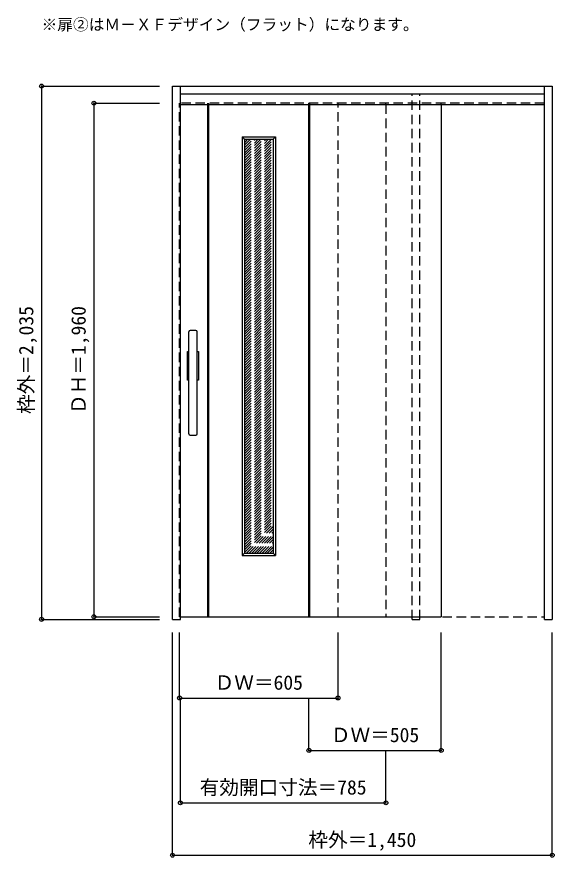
# Model space of a CAD drawing. Units: millimetres, scale not verified. Extents: x -939 to 1113, y -1821 to 1386.
import ezdxf
from ezdxf.enums import TextEntityAlignment as Align

# ---------------------------------------------------------------- set-up
doc = ezdxf.new("R2010")
doc.units = ezdxf.units.MM
doc.header["$LTSCALE"] = 30
doc.header["$PDMODE"] = 32
doc.header["$PDSIZE"] = 15
doc.linetypes.add('DASHED1', pattern=[1.8, 1.2, -0.6])
for name, color, linetype in [('0-0', 4, 'DASHED1'), ('0-1_寸法', 7, 'Continuous'), ('0-2_文字', 7, 'Continuous')]:
    doc.layers.add(name, color=color, linetype=linetype)
doc.styles.add('ＭＳ ゴシック', font='')
doc.styles.get('ＭＳ ゴシック').set_extended_font_data('MS Gothic')

msp = doc.modelspace()

# ---------------------------------------------------------------- linework, layer by layer
at = {"layer": '0-0', "color": 3, "linetype": 'Continuous'}
for p, q in [((-344.01, -913.74), (-344.01, 1121.26)), ((-344.01, 1121.26), (1105.99, 1121.26)), ((-314.01, -913.74), (-314.01, 1121.26)), ((-314.01, 1091.26), (1075.99, 1091.26)), ((1075.99, -913.74), (1075.99, 1121.26)), ((1105.99, 1121.26), (1105.99, -913.74)), ((176.99, 1051.26), (176.99, -903.74)), ((681.99, 1051.26), (681.99, -903.74)), ((-69.01, 918.26), (-69.01, -660.74)), ((-282.01, -206.24), (-282.01, 183.76)), ((-255.01, 188.76), (-277.01, 188.76)), ((-250.01, -206.24), (-250.01, 183.76)), ((-287.01, -1.24), (-287.01, 108.76)), ((-287.01, 108.76), (-282.01, 108.76)), ((-250.01, 108.76), (-245.01, 108.76)), ((-245.01, 108.76), (-245.01, -1.24)), ((-282.01, -1.24), (-287.01, -1.24)), ((-245.01, -1.24), (-250.01, -1.24)), ((-277.01, -211.24), (-255.01, -211.24)), ((-69.01, -660.74), (39.99, -660.74)), ((-344.01, -913.74), (-314.01, -913.74)), ((-314.01, -903.74), (681.99, -903.74)), ((1075.99, -913.74), (1105.99, -913.74))]:
    msp.add_line(p, q, dxfattribs=at)
at = {"layer": '0-0'}
for p, q in [((570.99, -913.74), (570.99, 1091.26)), ((600.99, -913.74), (600.99, 1091.26)), ((-317.01, -903.74), (-317.01, 1056.26)), ((1075.99, 1056.26), (-317.01, 1056.26)), ((-209.01, 1051.26), (-209.01, 1056.26)), ((-205.01, 1051.26), (-205.01, 1056.26)), ((175.99, 1051.26), (175.99, 1056.26)), ((176.99, 1051.26), (176.99, 1056.26)), ((179.99, 1051.26), (179.99, 1056.26)), ((287.99, -903.74), (287.99, 1056.26)), ((470.99, 1051.26), (470.99, 1056.26)), ((681.99, 1051.26), (681.99, 1056.26)), ((-69.01, 816.42), (32.84, 918.26)), ((-69.01, 826.32), (22.94, 918.26)), ((-69.01, 836.22), (13.04, 918.26)), ((-69.01, 846.12), (3.14, 918.26)), ((-69.01, 856.02), (-6.76, 918.26)), ((-69.01, 865.92), (-16.66, 918.26)), ((-69.01, 875.82), (-26.56, 918.26)), ((-69.01, 885.71), (-36.46, 918.26)), ((-69.01, 895.61), (-46.36, 918.26)), ((-69.01, 905.51), (-56.26, 918.26)), ((-69.01, 915.41), (-66.16, 918.26)), ((-69.01, 806.52), (39.99, 915.52)), ((-69.01, 796.62), (39.99, 905.62)), ((-69.01, 786.72), (39.99, 895.72)), ((-69.01, 776.82), (39.99, 885.82)), ((-69.01, 766.92), (39.99, 875.92)), ((-69.01, 757.02), (39.99, 866.02)), ((-69.01, 747.12), (39.99, 856.12)), ((-69.01, 737.22), (39.99, 846.22)), ((-69.01, 727.32), (39.99, 836.32)), ((-69.01, 717.42), (39.99, 826.42)), ((-69.01, 707.52), (39.99, 816.52)), ((-69.01, 697.62), (39.99, 806.62)), ((-69.01, 687.72), (39.99, 796.72)), ((-69.01, 677.83), (39.99, 786.83)), ((-69.01, 667.93), (39.99, 776.93)), ((-69.01, 658.03), (39.99, 767.03)), ((-69.01, 648.13), (39.99, 757.13)), ((-69.01, 638.23), (39.99, 747.23)), ((-69.01, 628.33), (39.99, 737.33)), ((-69.01, 618.43), (39.99, 727.43)), ((-69.01, 608.53), (39.99, 717.53)), ((-69.01, 598.63), (39.99, 707.63)), ((-69.01, 588.73), (39.99, 697.73)), ((-69.01, 578.83), (39.99, 687.83)), ((-69.01, 568.93), (39.99, 677.93)), ((-69.01, 559.03), (39.99, 668.03)), ((-69.01, 549.13), (39.99, 658.13)), ((-69.01, 539.23), (39.99, 648.23)), ((-69.01, 529.33), (39.99, 638.33)), ((-69.01, 519.43), (39.99, 628.43)), ((-69.01, 509.53), (39.99, 618.53)), ((-69.01, 499.63), (39.99, 608.63)), ((-69.01, 489.73), (39.99, 598.73)), ((-69.01, 479.84), (39.99, 588.84)), ((-69.01, 469.94), (39.99, 578.94)), ((-69.01, 460.04), (39.99, 569.04)), ((-69.01, 450.14), (39.99, 559.14)), ((-69.01, 440.24), (39.99, 549.24)), ((-69.01, 430.34), (39.99, 539.34)), ((-69.01, 420.44), (39.99, 529.44)), ((-69.01, 410.54), (39.99, 519.54)), ((-69.01, 400.64), (39.99, 509.64)), ((-69.01, 390.74), (39.99, 499.74)), ((-69.01, 380.84), (39.99, 489.84)), ((-69.01, 370.94), (39.99, 479.94)), ((-69.01, 361.04), (39.99, 470.04)), ((-69.01, 351.14), (39.99, 460.14)), ((-69.01, 341.24), (39.99, 450.24)), ((-69.01, 331.34), (39.99, 440.34)), ((-69.01, 321.44), (39.99, 430.44)), ((-69.01, 311.54), (39.99, 420.54)), ((-69.01, 301.64), (39.99, 410.64)), ((-69.01, 291.74), (39.99, 400.74)), ((-69.01, 281.85), (39.99, 390.85)), ((-69.01, 271.95), (39.99, 380.95)), ((-69.01, 262.05), (39.99, 371.05)), ((-69.01, 252.15), (39.99, 361.15)), ((-69.01, 242.25), (39.99, 351.25)), ((-69.01, 232.35), (39.99, 341.35)), ((-69.01, 222.45), (39.99, 331.45)), ((-69.01, 212.55), (39.99, 321.55)), ((-69.01, 202.65), (39.99, 311.65)), ((-69.01, 192.75), (39.99, 301.75)), ((-69.01, 182.85), (39.99, 291.85)), ((-69.01, 172.95), (39.99, 281.95)), ((-69.01, 163.05), (39.99, 272.05)), ((-69.01, 153.15), (39.99, 262.15)), ((-69.01, 143.25), (39.99, 252.25)), ((-69.01, 133.35), (39.99, 242.35)), ((-69.01, 123.45), (39.99, 232.45)), ((-69.01, 113.55), (39.99, 222.55)), ((-69.01, 103.65), (39.99, 212.65)), ((-69.01, 93.75), (39.99, 202.75)), ((-69.01, 83.86), (39.99, 192.86)), ((-69.01, 73.96), (39.99, 182.96)), ((-69.01, 64.06), (39.99, 173.06)), ((-69.01, 54.16), (39.99, 163.16)), ((-69.01, 44.26), (39.99, 153.26)), ((-69.01, 34.36), (39.99, 143.36)), ((-69.01, 24.46), (39.99, 133.46)), ((-69.01, 14.56), (39.99, 123.56)), ((-69.01, 4.66), (39.99, 113.66)), ((-69.01, -5.24), (39.99, 103.76)), ((-69.01, -15.14), (39.99, 93.86)), ((-69.01, -25.04), (39.99, 83.96)), ((-69.01, -34.94), (39.99, 74.06)), ((-69.01, -44.84), (39.99, 64.16)), ((-69.01, -54.74), (39.99, 54.26)), ((-69.01, -64.64), (39.99, 44.36)), ((-69.01, -74.54), (39.99, 34.46)), ((-69.01, -84.44), (39.99, 24.56)), ((-69.01, -94.34), (39.99, 14.66)), ((-69.01, -104.23), (39.99, 4.77)), ((-69.01, -114.13), (39.99, -5.13)), ((-69.01, -124.03), (39.99, -15.03)), ((-69.01, -133.93), (39.99, -24.93)), ((-69.01, -143.83), (39.99, -34.83)), ((-69.01, -153.73), (39.99, -44.73)), ((-69.01, -163.63), (39.99, -54.63)), ((-69.01, -173.53), (39.99, -64.53)), ((-69.01, -183.43), (39.99, -74.43)), ((-69.01, -193.33), (39.99, -84.33)), ((-69.01, -203.23), (39.99, -94.23)), ((-69.01, -213.13), (39.99, -104.13)), ((-69.01, -223.03), (39.99, -114.03)), ((-69.01, -232.93), (39.99, -123.93)), ((-69.01, -242.83), (39.99, -133.83)), ((-69.01, -252.73), (39.99, -143.73)), ((-69.01, -262.63), (39.99, -153.63)), ((-69.01, -272.53), (39.99, -163.53)), ((-69.01, -282.43), (39.99, -173.43)), ((-69.01, -292.33), (39.99, -183.33)), ((-69.01, -302.22), (39.99, -193.22)), ((-69.01, -312.12), (39.99, -203.12)), ((-69.01, -322.02), (39.99, -213.02)), ((-69.01, -331.92), (39.99, -222.92)), ((-69.01, -341.82), (39.99, -232.82)), ((-69.01, -351.72), (39.99, -242.72)), ((-69.01, -361.62), (39.99, -252.62)), ((-69.01, -371.52), (39.99, -262.52)), ((-69.01, -381.42), (39.99, -272.42)), ((-69.01, -391.32), (39.99, -282.32)), ((-69.01, -401.22), (39.99, -292.22)), ((-69.01, -411.12), (39.99, -302.12)), ((-69.01, -421.02), (39.99, -312.02)), ((-69.01, -430.92), (39.99, -321.92)), ((-69.01, -440.82), (39.99, -331.82)), ((-69.01, -450.72), (39.99, -341.72)), ((-69.01, -460.62), (39.99, -351.62)), ((-69.01, -470.52), (39.99, -361.52)), ((-69.01, -480.42), (39.99, -371.42)), ((-69.01, -490.32), (39.99, -381.32)), ((-69.01, -500.21), (39.99, -391.21)), ((-69.01, -510.11), (39.99, -401.11)), ((-69.01, -520.01), (39.99, -411.01)), ((-69.01, -529.91), (39.99, -420.91)), ((-69.01, -539.81), (39.99, -430.81)), ((-69.01, -549.71), (39.99, -440.71)), ((-69.01, -559.61), (39.99, -450.61)), ((-69.01, -569.51), (39.99, -460.51)), ((-69.01, -579.41), (39.99, -470.41)), ((-69.01, -589.31), (39.99, -480.31)), ((-69.01, -599.21), (39.99, -490.21)), ((-69.01, -609.11), (39.99, -500.11)), ((-69.01, -619.01), (39.99, -510.01)), ((-69.01, -628.91), (39.99, -519.91)), ((-69.01, -638.81), (39.99, -529.81)), ((-69.01, -648.71), (39.99, -539.71)), ((-69.01, -658.61), (39.99, -549.61)), ((-61.24, -660.74), (39.99, -559.51)), ((-51.34, -660.74), (39.99, -569.41)), ((-41.44, -660.74), (39.99, -579.31)), ((-31.54, -660.74), (39.99, -589.2)), ((-21.64, -660.74), (39.99, -599.1)), ((-11.74, -660.74), (39.99, -609)), ((-1.84, -660.74), (39.99, -618.9)), ((8.06, -660.74), (39.99, -628.8)), ((17.96, -660.74), (39.99, -638.7)), ((27.86, -660.74), (39.99, -648.6)), ((-314.01, -903.74), (-317.01, -903.74)), ((570.99, -913.74), (600.99, -913.74))]:
    msp.add_line(p, q, dxfattribs=at)
at = {"layer": '0-0', "linetype": 'Continuous'}
msp.add_line((-314.01, 1051.26), (1075.99, 1051.26), dxfattribs=at)
at = {"layer": '0-0', "color": 7, "linetype": 'Continuous'}
for p, q in [((-209.01, -903.24), (-209.01, 1051.26)), ((-205.01, -903.24), (-205.01, 1051.26)), ((175.99, -903.24), (175.99, 1051.26)), ((179.99, -903.24), (179.99, 1051.26)), ((-78.01, 927.26), (48.99, 927.26)), ((-78.01, 927.26), (-69.01, 918.26)), ((39.99, 918.26), (48.99, 927.26)), ((48.99, 927.26), (48.99, -669.74)), ((-78.01, -669.74), (-69.01, -660.74)), ((39.99, -660.74), (48.99, -669.74))]:
    msp.add_line(p, q, dxfattribs=at)
at = {"layer": '0-0', "color": 3}
for p, q in [((470.99, 1051.26), (470.99, -903.74)), ((1075.99, -903.74), (1075.99, 1056.26)), ((470.99, -903.74), (1075.99, -903.74))]:
    msp.add_line(p, q, dxfattribs=at)
at = {"layer": '0-0', "color": 7, "linetype": 'Continuous'}
msp.add_lwpolyline([(-78.01, 927.26), (-78.01, -669.74), (48.99, -669.74)], dxfattribs=at)
at = {"layer": '0-0', "color": 3, "linetype": 'Continuous'}
msp.add_lwpolyline([(-69.01, 918.26), (39.99, 918.26), (39.99, -660.74)], dxfattribs=at)
for centre, start, end in [((-277.01, 183.76), 90, 180), ((-255.01, 183.76), 0, 90), ((-277.01, -206.24), 180, 270), ((-255.01, -206.24), 270, 0)]:
    msp.add_arc(centre, 5, start, end, dxfattribs=at)
at = {"layer": '0-1_寸法', "color": 4}
for p, q in [((-844.01, 1121.26), (-394.01, 1121.26)), ((-844.01, 1121.26), (-844.01, -913.74)), ((-644.01, 1056.26), (-644.01, -903.74)), ((-644.01, 1056.26), (-394.01, 1056.26)), ((-844.01, -913.74), (-394.01, -913.74)), ((-644.01, -903.74), (-394.01, -903.74)), ((-344.01, -1813.74), (-344.01, -963.74)), ((-317.01, -1213.74), (-317.01, -963.74)), ((681.99, -1413.74), (681.99, -963.74)), ((-314.01, -1613.74), (-314.01, -1213.74)), ((176.99, -1413.74), (176.99, -1213.74)), ((176.99, -1413.74), (681.99, -1413.74)), ((470.99, -1613.74), (470.99, -1413.74)), ((-314.01, -1613.74), (470.99, -1613.74))]:
    msp.add_line(p, q, dxfattribs=at)
for points in [[(-344.01, -1813.74), (1105.99, -1813.74), (1105.99, -963.74)], [(-317.01, -1213.74), (287.99, -1213.74), (287.99, -963.74)]]:
    msp.add_lwpolyline(points, dxfattribs=at)
at = {"layer": '0-1_寸法'}
for p in [(-844.01, 1121.26), (-644.01, 1056.26), (-644.01, -903.74), (-844.01, -913.74), (-317.01, -1213.74), (287.99, -1213.74), (176.99, -1413.74), (681.99, -1413.74), (-314.01, -1613.74), (470.99, -1613.74), (-344.01, -1813.74), (1105.99, -1813.74)]:
    msp.add_point(p, dxfattribs=at)

# ---------------------------------------------------------------- texts
at = {"layer": '0-1_寸法', "style": 'ＭＳ ゴシック'}
for s, p in [('枠外＝2,035', (-859.01, -129.99)), ('ＤＨ＝1,960', (-659.01, -129.99))]:
    msp.add_text(s, height=54.99, rotation=90, dxfattribs=at).set_placement(p, align=Align.BOTTOM_LEFT)
for s, p in [('ＤＷ＝605', (-183.26, -1198.74)), ('ＤＷ＝505', (260.74, -1398.74)), ('有効開口寸法＝785', (-240.26, -1598.74)), ('枠外＝1,450', (174.74, -1798.74))]:
    msp.add_text(s, height=54.99, dxfattribs=at).set_placement(p, align=Align.BOTTOM_LEFT)
at = {"layer": '0-2_文字', "style": 'ＭＳ ゴシック'}
msp.add_text('※扉②はＭ－ＸＦデザイン（フラット）になります。', height=43.99, dxfattribs=at).set_placement((-844.01, 1321.26), align=Align.BOTTOM_LEFT)

doc.saveas('drawing.dxf')
